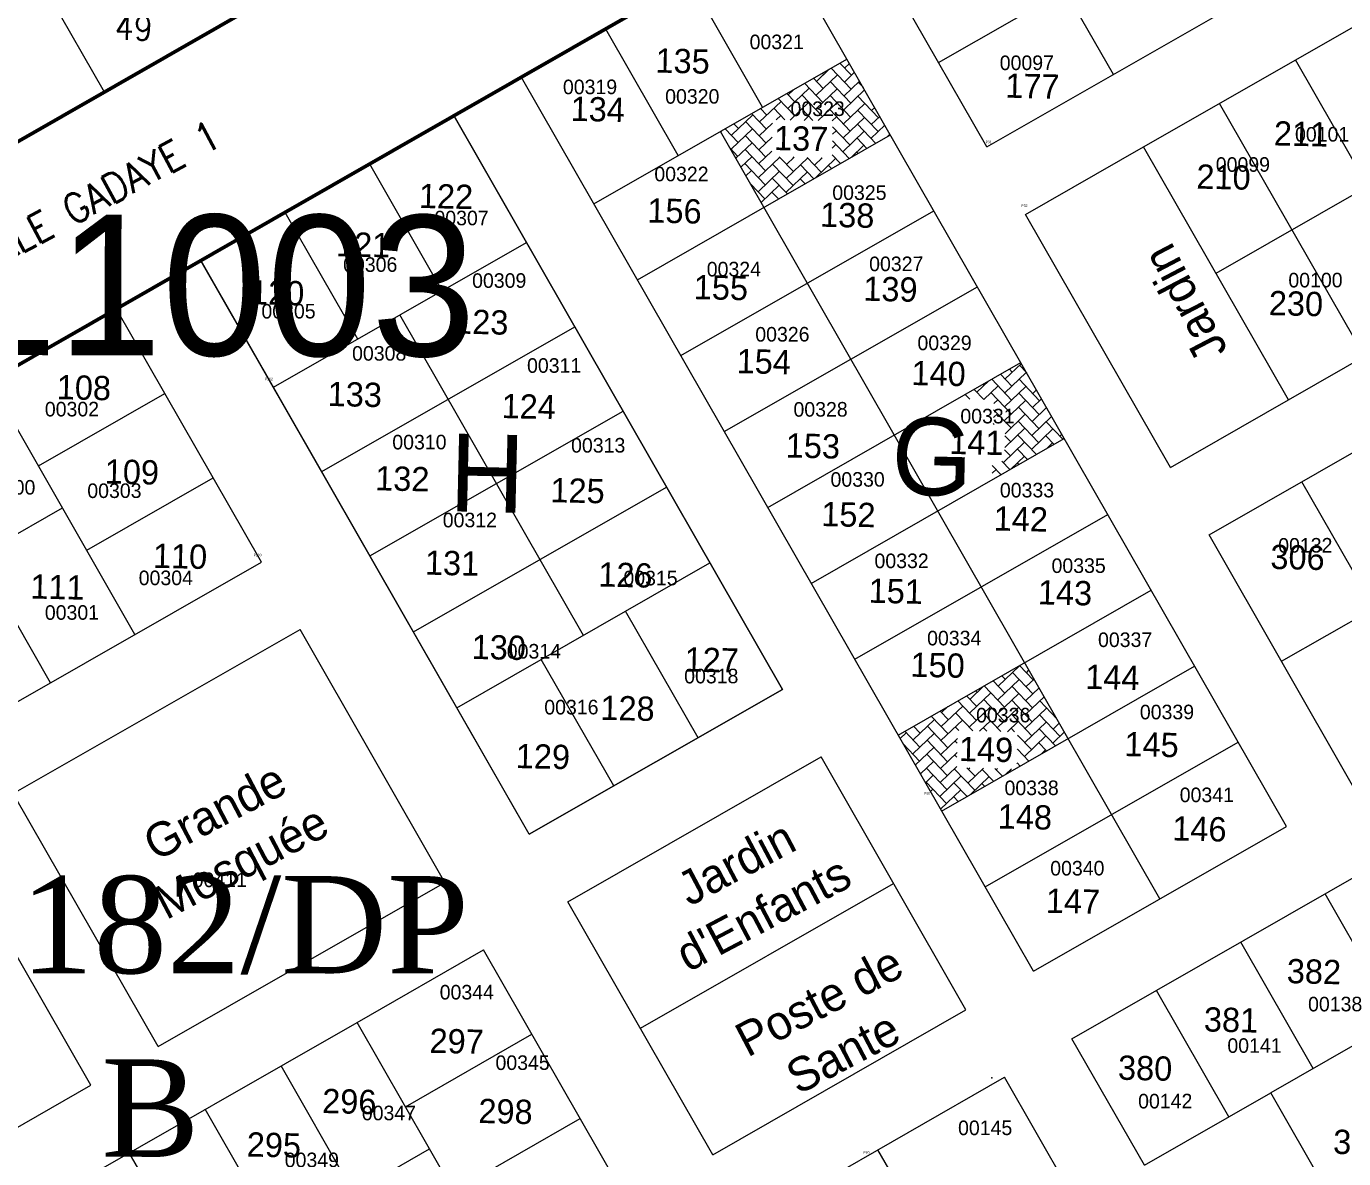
# Model space of a CAD drawing. Header units: metres. Extents: x 245225 to 248406, y 1633796 to 1637634.
# Drawn here: x 245796.7 to 245932.2, y 1636594.9 to 1636711.4 of the extents above; entities that cross this region are included whole.
import ezdxf
from ezdxf.enums import TextEntityAlignment as Align

# ---------------------------------------------------------------- set-up
doc = ezdxf.new("R2010")
doc.units = ezdxf.units.M
doc.header["$MEASUREMENT"] = 0
for name, color, linetype in [('A_revoir_niveau_0', 7, 'Continuous'), ('historique_numero_parcelle', 7, 'Continuous'), ('limites_sections', 7, 'Continuous')]:
    doc.layers.add(name, color=color, linetype=linetype)
for name, color, linetype, lineweight in [('LIMITES TITRES FONCIERS', 7, 'Continuous', 0), ('SUP COLLEC1', 90, 'Continuous', 0), ('Toponymie', 7, 'Continuous', 30)]:
    doc.layers.add(name, color=color, linetype=linetype, lineweight=lineweight)
doc.layers.add('LIMITES_PARCELLES', color=7, linetype='Continuous', lineweight=0, true_color=0xffffff)
doc.styles.add('Style-Arial', font='arial.ttf')
doc.styles.add('Style-Bookman Old Style', font='BOOKOS.TTF')
doc.styles.add('Style-FANCY', font='FANCY.shx')
doc.styles.add('Style-STANDARD', font='STANDARD.shx')
doc.styles.add('Style-Times New Roman', font='times.ttf')
doc.styles.add('Style-WORKING', font='WORKING.shx')

# ---------------------------------------------------------------- blocks, each defined once
blk = doc.blocks.new('$U777_3_1')
at = {"color": 0, "linetype": 'Continuous', "lineweight": 0, "style": 'Style-WORKING'}
blk.add_text('387', height=0.2499, dxfattribs=at).set_placement((6363.8745, 5761.0214))
blk = doc.blocks.new('$U782_3_1')
at = {"color": 0, "linetype": 'Continuous', "lineweight": 0, "style": 'Style-WORKING'}
blk.add_text('382', height=0.2499, dxfattribs=at).set_placement((6363.3576, 5762.7668))
blk = doc.blocks.new('$U783_3_1')
at = {"color": 0, "linetype": 'Continuous', "lineweight": 0, "style": 'Style-WORKING'}
blk.add_text('381', height=0.2499, dxfattribs=at).set_placement((6362.5163, 5762.2503))
blk = doc.blocks.new('$U784_3_1')
at = {"color": 0, "linetype": 'Continuous', "lineweight": 0, "style": 'Style-WORKING'}
blk.add_text('380', height=0.2499, dxfattribs=at).set_placement((6361.644, 5761.7337))
blk = doc.blocks.new('$U902_3_1')
at = {"color": 0, "linetype": 'Continuous', "lineweight": 0, "style": 'Style-WORKING'}
blk.add_text('306', height=0.2499, dxfattribs=at).set_placement((6363.0913, 5767.0248))
blk = doc.blocks.new('$U904_3_1')
at = {"color": 0, "linetype": 'Continuous', "lineweight": 0, "style": 'Style-WORKING'}
blk.add_text('298', height=0.2499, dxfattribs=at).set_placement((6355.0753, 5761.1376))
blk = doc.blocks.new('$U905_3_1')
at = {"color": 0, "linetype": 'Continuous', "lineweight": 0, "style": 'Style-WORKING'}
blk.add_text('297', height=0.2499, dxfattribs=at).set_placement((6354.5563, 5761.8479))
blk = doc.blocks.new('$U924_3_1')
at = {"color": 0, "linetype": 'Continuous', "lineweight": 0, "style": 'Style-WORKING'}
blk.add_text('296', height=0.2499, dxfattribs=at).set_placement((6353.4661, 5761.2029))
blk = doc.blocks.new('$U926_3_1')
at = {"color": 0, "linetype": 'Continuous', "lineweight": 0, "style": 'Style-WORKING'}
blk.add_text('295', height=0.2499, dxfattribs=at).set_placement((6352.7005, 5760.738))
blk = doc.blocks.new('$U998_3_1')
at = {"color": 0, "linetype": 'Continuous', "lineweight": 0, "style": 'Style-WORKING'}
blk.add_text('211', height=0.2499, dxfattribs=at).set_placement((6363.0269, 5771.3828))
blk = doc.blocks.new('$U999_3_1')
at = {"color": 0, "linetype": 'Continuous', "lineweight": 0, "style": 'Style-WORKING'}
blk.add_text('230', height=0.2499, dxfattribs=at).set_placement((6363.0151, 5769.6357))
blk = doc.blocks.new('$U1000_3_1')
at = {"color": 0, "linetype": 'Continuous', "lineweight": 0, "style": 'Style-WORKING'}
blk.add_text('210', height=0.2499, dxfattribs=at).set_placement((6362.2403, 5770.9201))
blk = doc.blocks.new('$U1023_3_1')
at = {"color": 0, "linetype": 'Continuous', "lineweight": 0, "style": 'Style-WORKING'}
blk.add_text('177', height=0.2499, dxfattribs=at).set_placement((6360.2525, 5771.811))
blk = doc.blocks.new('$U1026_3_1')
at = {"color": 0, "linetype": 'Continuous', "lineweight": 0, "style": 'Style-WORKING'}
blk.add_text('Jardin ', height=0.3499, rotation=119, dxfattribs=at).set_placement((6362.6097, 5769.2643))
blk = doc.blocks.new('$U1030_2_1')
at = {"color": 0, "linetype": 'Continuous', "lineweight": 0, "style": 'Style-WORKING'}
for s, p in [('Grande ', (6351.6944, 5763.7481)), ('Mosquée', (6351.8184, 5763.149))]:
    blk.add_text(s, height=0.3499, rotation=29, dxfattribs=at).set_placement(p)
blk = doc.blocks.new('$U1031_2_1')
at = {"color": 0, "linetype": 'Continuous', "lineweight": 0, "style": 'Style-WORKING'}
for s, p in [('Poste de ', (6357.8301, 5761.8716)), ('Sante', (6358.36, 5761.4984))]:
    blk.add_text(s, height=0.3499, rotation=29, dxfattribs=at).set_placement(p)
blk = doc.blocks.new('$U1032_3_1')
at = {"color": 0, "linetype": 'Continuous', "lineweight": 0, "style": 'Style-WORKING'}
blk.add_text('145', height=0.2499, dxfattribs=at).set_placement((6361.6343, 5765.0645))
blk = doc.blocks.new('$U1033_3_1')
at = {"color": 0, "linetype": 'Continuous', "lineweight": 0, "style": 'Style-WORKING'}
blk.add_text('148', height=0.2499, dxfattribs=at).set_placement((6360.3484, 5764.2897))
blk = doc.blocks.new('$U1034_3_1')
at = {"color": 0, "linetype": 'Continuous', "lineweight": 0, "style": 'Style-WORKING'}
blk.add_text('147', height=0.2499, dxfattribs=at).set_placement((6360.8626, 5763.4338))
blk = doc.blocks.new('$U1035_3_1')
at = {"color": 0, "linetype": 'Continuous', "lineweight": 0, "style": 'Style-WORKING'}
blk.add_text('146', height=0.2499, dxfattribs=at).set_placement((6362.1459, 5764.2082))
blk = doc.blocks.new('$U1036_3_1')
at = {"color": 0, "linetype": 'Continuous', "lineweight": 0, "style": 'Style-WORKING'}
blk.add_text('149', height=0.2499, dxfattribs=at).set_placement((6359.9325, 5764.975))
blk = doc.blocks.new('$U1037_3_1')
at = {"color": 0, "linetype": 'Continuous', "lineweight": 0, "style": 'Style-WORKING'}
blk.add_text('144', height=0.2499, dxfattribs=at).set_placement((6361.2153, 5765.7473))
blk = doc.blocks.new('$U1038_1_1')
at = {"color": 0, "linetype": 'Continuous', "lineweight": 0, "style": 'Style-WORKING'}
blk.add_text('150', height=0.2499, dxfattribs=at).set_placement((6359.4146, 5765.8309))
blk = doc.blocks.new('$U1039_3_1')
at = {"color": 0, "linetype": 'Continuous', "lineweight": 0, "style": 'Style-WORKING'}
blk.add_text('143', height=0.2499, dxfattribs=at).set_placement((6360.7077, 5766.6058))
blk = doc.blocks.new('$U1040_1_1')
at = {"color": 0, "linetype": 'Continuous', "lineweight": 0, "style": 'Style-WORKING'}
blk.add_text('151', height=0.2499, dxfattribs=at).set_placement((6358.9666, 5766.5822))
blk = doc.blocks.new('$U1041_3_1')
at = {"color": 0, "linetype": 'Continuous', "lineweight": 0, "style": 'Style-WORKING'}
blk.add_text('142', height=0.2499, dxfattribs=at).set_placement((6360.2361, 5767.3548))
blk = doc.blocks.new('$U1042_3_1')
at = {"color": 0, "linetype": 'Continuous', "lineweight": 0, "style": 'Style-WORKING'}
blk.add_text('141', height=0.2499, dxfattribs=at).set_placement((6359.7607, 5768.1323))
blk = doc.blocks.new('$U1043_1_1')
at = {"color": 0, "linetype": 'Continuous', "lineweight": 0, "style": 'Style-WORKING'}
blk.add_text('152', height=0.2499, dxfattribs=at).set_placement((6358.4614, 5767.3597))
blk = doc.blocks.new('$U1044_3_1')
at = {"color": 0, "linetype": 'Continuous', "lineweight": 0, "style": 'Style-WORKING'}
blk.add_text('153', height=0.2499, dxfattribs=at).set_placement((6358.0803, 5768.0572))
blk = doc.blocks.new('$U1045_3_1')
at = {"color": 0, "linetype": 'Continuous', "lineweight": 0, "style": 'Style-WORKING'}
blk.add_text('140', height=0.2499, dxfattribs=at).set_placement((6359.3559, 5768.832))
blk = doc.blocks.new('$U1046_2_1')
at = {"color": 0, "linetype": 'Continuous', "lineweight": 0, "style": 'Style-WORKING'}
blk.add_text('154', height=0.2499, dxfattribs=at).set_placement((6357.5548, 5768.9134))
blk = doc.blocks.new('$U1047_3_1')
at = {"color": 0, "linetype": 'Continuous', "lineweight": 0, "style": 'Style-WORKING'}
blk.add_text('139', height=0.2499, dxfattribs=at).set_placement((6358.8407, 5769.6886))
blk = doc.blocks.new('$U1048_1_1')
at = {"color": 0, "linetype": 'Continuous', "lineweight": 0, "style": 'Style-WORKING'}
blk.add_text('155', height=0.2499, dxfattribs=at).set_placement((6357.0966, 5769.6647))
blk = doc.blocks.new('$U1049_1_1')
at = {"color": 0, "linetype": 'Continuous', "lineweight": 0, "style": 'Style-WORKING'}
blk.add_text('138', height=0.2499, dxfattribs=at).set_placement((6358.3794, 5770.4395))
blk = doc.blocks.new('$U1050_2_1')
at = {"color": 0, "linetype": 'Continuous', "lineweight": 0, "style": 'Style-WORKING'}
blk.add_text('156', height=0.2499, dxfattribs=at).set_placement((6356.6013, 5770.4422))
blk = doc.blocks.new('$U1051_3_1')
at = {"color": 0, "linetype": 'Continuous', "lineweight": 0, "style": 'Style-WORKING'}
blk.add_text('137', height=0.2499, dxfattribs=at).set_placement((6357.8867, 5771.2174))
blk = doc.blocks.new('$U1053_2_1')
at = {"color": 0, "linetype": 'Continuous', "lineweight": 0, "style": 'Style-WORKING'}
blk.add_text('134', height=0.2499, dxfattribs=at).set_placement((6355.7875, 5771.4701))
blk = doc.blocks.new('$U1055_2_1')
at = {"color": 0, "linetype": 'Continuous', "lineweight": 0, "style": 'Style-WORKING'}
blk.add_text('129', height=0.2499, dxfattribs=at).set_placement((6355.3763, 5764.7981))
blk = doc.blocks.new('$U1056_2_1')
at = {"color": 0, "linetype": 'Continuous', "lineweight": 0, "style": 'Style-WORKING'}
blk.add_text('128', height=0.2499, dxfattribs=at).set_placement((6356.2353, 5765.3143))
blk = doc.blocks.new('$U1057_2_1')
at = {"color": 0, "linetype": 'Continuous', "lineweight": 0, "style": 'Style-WORKING'}
blk.add_text('127', height=0.2499, dxfattribs=at).set_placement((6357.0891, 5765.8312))
blk = doc.blocks.new('$U1058_2_1')
at = {"color": 0, "linetype": 'Continuous', "lineweight": 0, "style": 'Style-WORKING'}
blk.add_text('130', height=0.2499, dxfattribs=at).set_placement((6354.8966, 5765.9105))
blk = doc.blocks.new('$U1059_2_1')
at = {"color": 0, "linetype": 'Continuous', "lineweight": 0, "style": 'Style-WORKING'}
blk.add_text('126', height=0.2499, dxfattribs=at).set_placement((6356.1816, 5766.6854))
blk = doc.blocks.new('$U1060_2_1')
at = {"color": 0, "linetype": 'Continuous', "lineweight": 0, "style": 'Style-WORKING'}
blk.add_text('131', height=0.2499, dxfattribs=at).set_placement((6354.396, 5766.7668))
blk = doc.blocks.new('$U1061_2_1')
at = {"color": 0, "linetype": 'Continuous', "lineweight": 0, "style": 'Style-WORKING'}
blk.add_text('125', height=0.2499, dxfattribs=at).set_placement((6355.6701, 5767.5416))
blk = doc.blocks.new('$U1062_2_1')
at = {"color": 0, "linetype": 'Continuous', "lineweight": 0, "style": 'Style-WORKING'}
blk.add_text('132', height=0.2499, dxfattribs=at).set_placement((6353.8646, 5767.623))
blk = doc.blocks.new('$U1063_2_1')
at = {"color": 0, "linetype": 'Continuous', "lineweight": 0, "style": 'Style-WORKING'}
blk.add_text('124', height=0.2499, dxfattribs=at).set_placement((6355.1477, 5768.3957))
blk = doc.blocks.new('$U1064_2_1')
at = {"color": 0, "linetype": 'Continuous', "lineweight": 0, "style": 'Style-WORKING'}
blk.add_text('133', height=0.2499, dxfattribs=at).set_placement((6353.3557, 5768.4793))
blk = doc.blocks.new('$U1065_2_1')
at = {"color": 0, "linetype": 'Continuous', "lineweight": 0, "style": 'Style-WORKING'}
blk.add_text('123', height=0.2499, dxfattribs=at).set_placement((6354.6401, 5769.2541))
blk = doc.blocks.new('$U1066_2_1')
at = {"color": 0, "linetype": 'Continuous', "lineweight": 0, "style": 'Style-WORKING'}
blk.add_text('122', height=0.2499, dxfattribs=at).set_placement((6354.2475, 5770.5381))
blk = doc.blocks.new('$U1067_2_1')
at = {"color": 0, "linetype": 'Continuous', "lineweight": 0, "style": 'Style-WORKING'}
blk.add_text('121', height=0.2499, dxfattribs=at).set_placement((6353.4061, 5770.0215))
blk = doc.blocks.new('$U1068_2_1')
at = {"color": 0, "linetype": 'Continuous', "lineweight": 0, "style": 'Style-WORKING'}
blk.add_text('120', height=0.2499, dxfattribs=at).set_placement((6352.5339, 5769.5072))
blk = doc.blocks.new('$U1086_2_1')
at = {"color": 0, "linetype": 'Continuous', "lineweight": 0, "style": 'Style-WORKING'}
blk.add_text('111', height=0.2499, dxfattribs=at).set_placement((6350.3431, 5766.4278))
blk = doc.blocks.new('$U1087_2_1')
at = {"color": 0, "linetype": 'Continuous', "lineweight": 0, "style": 'Style-WORKING'}
blk.add_text('110', height=0.2499, dxfattribs=at).set_placement((6351.5967, 5766.7727))
blk = doc.blocks.new('$U1088_2_1')
at = {"color": 0, "linetype": 'Continuous', "lineweight": 0, "style": 'Style-WORKING'}
blk.add_text('109', height=0.2499, dxfattribs=at).set_placement((6351.0815, 5767.6293))
blk = doc.blocks.new('$U1089_2_1')
at = {"color": 0, "linetype": 'Continuous', "lineweight": 0, "style": 'Style-WORKING'}
blk.add_text('108', height=0.2499, dxfattribs=at).set_placement((6350.5676, 5768.4852))
blk = doc.blocks.new('$U1189_4_1')
at = {"color": 0, "linetype": 'Continuous', "lineweight": 0, "style": 'Style-WORKING'}
blk.add_text('G', height=0.8, dxfattribs=at).set_placement((6359.172, 5767.7013))
blk = doc.blocks.new('$U1190_4_1')
at = {"color": 0, "linetype": 'Continuous', "lineweight": 0, "style": 'Style-WORKING'}
blk.add_text('H', height=0.8, dxfattribs=at).set_placement((6354.6288, 5767.4246))
blk = doc.blocks.new('$U1195_2_1')
at = {"color": 0, "linetype": 'Continuous', "lineweight": 0, "style": 'Style-WORKING'}
for s, p in [('Jardin ', (6357.1965, 5763.4111)), ("d'Enfants", (6357.1978, 5762.7337))]:
    blk.add_text(s, height=0.3499, rotation=29.15856, dxfattribs=at).set_placement(p)
blk = doc.blocks.new('$U1054_2_1')
at = {"color": 0, "linetype": 'Continuous', "lineweight": 0, "style": 'Style-WORKING'}
blk.add_text('135', height=0.2499, dxfattribs=at).set_placement((6356.6495, 5771.9866))
blk = doc.blocks.new('*U572')
at = {"layer": 'LIMITES TITRES FONCIERS', "color": 5, "lineweight": 53, "flags": 128}
blk.add_lwpolyline([(181.78, 163.185), (220.59, 93.355), (121.56, -75.825), (91.56, -112.825), (61.56, -136.825), (-108.04, -218.565), (-190.96, -61.675), (181.78, 163.185)], close=True, dxfattribs=at)
at = {"layer": 'LIMITES TITRES FONCIERS', "color": 5, "lineweight": 53}
blk.add_3dface([(150.99, 218.565), (172.07, 180.645), (-200.3, -43.995), (-220.59, -5.595)], dxfattribs=at)

msp = doc.modelspace()

# ---------------------------------------------------------------- linework, layer by layer
at = {"layer": 'A_revoir_niveau_0', "color": 7, "linetype": 'Continuous', "lineweight": 0}
for p, q in [((245804.691179, 1636704.625514), (245789.787621, 1636730.659894)), ((245804.691179, 1636704.625514), (245835.064622, 1636722.012998)), ((245814.626884, 1636687.269261), (245840.661263, 1636702.172819)), ((245874.442661, 1636643.161558), (245840.661263, 1636702.172819))]:
    msp.add_line(p, q, dxfattribs=at)
msp.add_3dface([(245814.627659, 1636687.267907), (245840.662503, 1636702.171513), (245874.442661, 1636643.161558), (245848.407817, 1636628.257952)], dxfattribs=at)
msp.add_3dface([(245814.627659, 1636687.267907), (245840.662503, 1636702.171513), (245874.442661, 1636643.161558), (245848.407817, 1636628.257952)], dxfattribs=at)
at = {"layer": 'LIMITES TITRES FONCIERS', "color": 5, "linetype": 'Continuous', "lineweight": 53}
msp.add_3dface([(245570.711604, 1636620.550182), (245947.259177, 1636836.275747), (245967.483836, 1636797.856792), (245590.07586, 1636581.7879)], dxfattribs=at)
at = {"layer": 'limites_parcelles', "color": 7, "linetype": 'Continuous', "lineweight": 13}
msp.add_line((245599.016398, 1636563.902091), (245976.808776, 1636780.165926), dxfattribs=at)
at = {"layer": 'limites_parcelles', "color": 7, "linetype": 'Continuous', "lineweight": 0}
for p, q in [((245895.486299, 1636698.994229), (245977.932921, 1636746.191266)), ((245911.61082, 1636699.006919), (245981.907945, 1636739.248401)), ((245908.504389, 1636706.44602), (245893.599808, 1636732.482222)), ((245919.06261, 1636685.98883), (245989.359736, 1636726.230312)), ((245895.486299, 1636698.994229), (245880.582718, 1636725.030409)), ((245847.603674, 1636706.151803), (245873.638854, 1636721.055407)), ((245926.300668, 1636629.062117), (245873.638854, 1636721.055407)), ((245872.412592, 1636703.069775), (245864.960801, 1636716.087865)), ((245890.51878, 1636707.673282), (245903.53587, 1636715.125095)), ((245926.5154, 1636672.970717), (245996.811526, 1636713.212222)), ((245863.734517, 1636698.101233), (245856.281726, 1636711.119346)), ((245855.055465, 1636693.133714), (245881.091644, 1636708.037295)), ((245877.945196, 1636705.739758), (245879.243951, 1636706.980337)), ((245881.519809, 1636704.939675), (245879.454759, 1636707.10054)), ((245881.552699, 1636706.375299), (245880.362915, 1636707.620876)), ((245880.851355, 1636707.110555), (245881.349381, 1636707.586273)), ((245942.136317, 1636681.913284), (245927.232736, 1636707.949463)), ((245900.265489, 1636614.158513), (245847.603674, 1636706.151803)), ((245878.646563, 1636705.005501), (245877.63847, 1636706.060867)), ((245877.912283, 1636704.303135), (245880.116076, 1636706.408212)), ((245878.679453, 1636706.441124), (245878.546626, 1636706.581203)), ((245881.486896, 1636703.503052), (245879.381819, 1636705.706845)), ((245880.785529, 1636704.237309), (245882.390054, 1636705.769961)), ((245880.818442, 1636705.673932), (245881.869718, 1636706.678117)), ((245882.775695, 1636705.094952), (245882.255065, 1636705.641019)), ((245875.741404, 1636703.634681), (245874.913026, 1636704.500881)), ((245875.006124, 1636702.932337), (245877.21094, 1636705.038391)), ((245875.039037, 1636704.36896), (245875.572856, 1636704.878868)), ((245878.580737, 1636702.132255), (245876.47566, 1636704.336047)), ((245878.61365, 1636703.568878), (245876.730337, 1636705.541531)), ((245877.87937, 1636702.866512), (245880.083186, 1636704.972588)), ((245881.453983, 1636702.066429), (245879.348906, 1636704.270222)), ((245880.752617, 1636702.800686), (245882.90939, 1636704.861828)), ((245884.327229, 1636702.000604), (245882.222152, 1636704.204396)), ((245872.100965, 1636701.561517), (245874.304781, 1636703.667594)), ((245872.835245, 1636702.263883), (245872.188581, 1636702.940872)), ((245874.709489, 1636701.772827), (245873.569501, 1636702.96525)), ((245875.708491, 1636702.198058), (245874.004893, 1636703.981545)), ((245875.250347, 1636701.760436), (245877.178027, 1636703.601768)), ((245877.582735, 1636701.707002), (245876.442747, 1636702.899424)), ((245878.122594, 1636701.694633), (245880.050273, 1636703.535965)), ((245880.719704, 1636701.364063), (245882.923519, 1636703.47014)), ((245883.624863, 1636702.734883), (245883.95004, 1636703.044517)), ((245934.325859, 1636677.442001), (245919.421278, 1636703.478203)), ((245814.62463, 1636687.273198), (245840.66081, 1636702.176779)), ((245874.443019, 1636643.162555), (245840.66081, 1636702.176779)), ((245869.194829, 1636700.191719), (245871.398622, 1636702.296796)), ((245872.769419, 1636699.390637), (245870.664342, 1636701.59443)), ((245872.802332, 1636700.82726), (245871.279448, 1636702.421558)), ((245873.813724, 1636701.793349), (245874.271868, 1636702.230971)), ((245876.68697, 1636701.727523), (245877.145114, 1636702.165145)), ((245881.42107, 1636700.629806), (245879.315994, 1636702.833599)), ((245879.559217, 1636701.661721), (245880.01736, 1636702.099342)), ((245880.686814, 1636699.92844), (245882.890606, 1636702.033517)), ((245884.294317, 1636700.563981), (245882.18924, 1636702.767773)), ((245883.59195, 1636701.29826), (245884.469376, 1636702.136384)), ((245859.526748, 1636685.323255), (245885.562927, 1636700.226836)), ((245913.282579, 1636621.610326), (245868.073554, 1636700.585504)), ((245868.095678, 1636700.546987), (245868.231666, 1636700.675906)), ((245869.896173, 1636699.456463), (245868.555003, 1636700.86155)), ((245869.161916, 1636698.755096), (245871.365709, 1636700.860173)), ((245869.929086, 1636700.893086), (245869.463136, 1636701.380886)), ((245872.736506, 1636697.954014), (245870.631452, 1636700.158806)), ((245872.068075, 1636700.125894), (245873.433302, 1636701.429967)), ((245879.599911, 1636700.29443), (245879.984447, 1636700.662719)), ((245881.388158, 1636699.193183), (245879.617181, 1636701.048232)), ((245880.653901, 1636698.491817), (245882.857693, 1636700.596894)), ((245884.042593, 1636699.356429), (245882.156327, 1636701.33115)), ((245883.55906, 1636699.862637), (245884.989713, 1636701.228228)), ((245885.186917, 1636700.012392), (245885.509049, 1636700.320095)), ((245869.86326, 1636698.01984), (245869.061303, 1636698.860428)), ((245869.655664, 1636697.821543), (245871.332796, 1636699.42355)), ((245872.035163, 1636698.689271), (245873.400389, 1636699.993344)), ((245879.567021, 1636698.858807), (245879.951535, 1636699.226096)), ((245881.317148, 1636697.796443), (245879.584268, 1636699.611609)), ((245881.516822, 1636697.9109), (245882.824781, 1636699.16027)), ((245883.13446, 1636698.837093), (245882.123437, 1636699.895527)), ((245899.461324, 1636692.051365), (245911.61082, 1636699.006919)), ((245926.5154, 1636672.970717), (245911.61082, 1636699.006919)), ((245870.176, 1636696.913387), (245871.299883, 1636697.986927)), ((245872.703616, 1636696.518391), (245870.598539, 1636698.722183)), ((245871.969337, 1636695.816025), (245874.173129, 1636697.921101)), ((245872.00225, 1636697.252648), (245873.367476, 1636698.556721)), ((245875.576862, 1636696.452565), (245874.112566, 1636697.984505)), ((245874.841583, 1636695.750222), (245877.046375, 1636697.855276)), ((245874.874496, 1636697.186845), (245875.673156, 1636697.948752)), ((245875.609752, 1636697.888189), (245875.549189, 1636697.951592)), ((245878.449109, 1636696.386763), (245876.985812, 1636697.91868)), ((245877.747742, 1636697.121019), (245878.545402, 1636697.88295)), ((245877.845727, 1636695.809431), (245879.918622, 1636697.789473)), ((245878.481999, 1636697.822386), (245878.421435, 1636697.88579)), ((245880.409015, 1636697.277107), (245879.551355, 1636698.174986)), ((245882.225304, 1636698.31678), (245882.090524, 1636698.458904)), ((245839.434548, 1636684.191147), (245831.981757, 1636697.209259)), ((245872.670704, 1636695.081768), (245870.565627, 1636697.28556)), ((245870.695337, 1636696.005254), (245871.266993, 1636696.551304)), ((245871.936424, 1636694.379402), (245874.140239, 1636696.485478)), ((245875.54395, 1636695.015942), (245873.437873, 1636697.219758)), ((245874.80867, 1636694.313599), (245877.013486, 1636696.419653)), ((245877.683571, 1636695.717121), (245876.311119, 1636697.153932)), ((245879.500859, 1636696.756771), (245879.184365, 1636697.088106)), ((245872.637791, 1636693.645145), (245871.162772, 1636695.189334)), ((245871.215673, 1636695.097098), (245871.234081, 1636695.114681)), ((245872.255323, 1636693.279809), (245874.107327, 1636695.048855)), ((245874.959126, 1636694.157112), (245873.40496, 1636695.783135)), ((245876.775415, 1636695.196784), (245876.278206, 1636695.717309)), ((245874.05097, 1636693.636775), (245873.372047, 1636694.346512)), ((245830.755473, 1636679.222628), (245823.303682, 1636692.240717)), ((245863.998009, 1636677.511797), (245890.034211, 1636692.416378)), ((245914.364905, 1636666.015186), (245899.461324, 1636692.051365)), ((245822.076421, 1636674.255108), (245848.1126, 1636689.158689)), ((245848.407817, 1636628.257952), (245814.62463, 1636687.273198)), ((245868.469292, 1636669.701338), (245894.505494, 1636684.605919)), ((245714.820881, 1636630.140099), (245805.946555, 1636682.304656)), ((245820.850136, 1636656.268476), (245805.946555, 1636682.304656)), ((245853.973116, 1636648.727855), (245835.09451, 1636681.706899)), ((245827.04494, 1636665.576033), (245853.081142, 1636680.480614)), ((245872.940575, 1636661.89088), (245898.976755, 1636676.794461)), ((245897.331906, 1636673.676316), (245899.535721, 1636675.782393)), ((245897.364819, 1636675.112939), (245899.028679, 1636676.703248)), ((245898.099098, 1636675.815306), (245897.804094, 1636676.124144)), ((245899.586517, 1636675.729216), (245898.834354, 1636676.51665)), ((245807.832046, 1636648.816686), (245792.928465, 1636674.852865)), ((245894.45866, 1636673.742142), (245895.676626, 1636674.905551)), ((245895.193939, 1636674.444486), (245895.079649, 1636674.564135)), ((245895.163094, 1636673.010816), (245896.629562, 1636674.411596)), ((245898.033272, 1636672.94206), (245895.987782, 1636675.083471)), ((245898.066185, 1636674.378683), (245896.895938, 1636675.603807)), ((245900.906519, 1636672.876234), (245898.801442, 1636675.080027)), ((245797.895985, 1636666.173813), (245810.914097, 1636673.626603)), ((245893.721473, 1636673.043843), (245893.262338, 1636673.523485)), ((245895.158096, 1636673.01093), (245894.171493, 1636674.043798)), ((245898.00036, 1636671.505437), (245895.895283, 1636673.709229)), ((245897.299016, 1636672.240693), (245899.502808, 1636674.34577)), ((245900.873606, 1636671.439611), (245898.768529, 1636673.643404)), ((245900.171262, 1636672.17489), (245901.109002, 1636673.069647)), ((245900.204152, 1636673.610514), (245900.588665, 1636673.977803)), ((245832.013482, 1636656.897958), (245858.048662, 1636671.801562)), ((245897.967447, 1636670.068814), (245896.172049, 1636671.949429)), ((245896.18657, 1636672.583262), (245896.596649, 1636672.974973)), ((245897.266103, 1636670.80407), (245899.469896, 1636672.909147)), ((245900.840693, 1636670.002988), (245898.735639, 1636672.20778)), ((245900.138349, 1636670.738267), (245901.629338, 1636672.161491)), ((245901.687986, 1636672.058121), (245901.607885, 1636672.141978)), ((245914.364905, 1636666.015186), (245926.5154, 1636672.970717)), ((245896.226052, 1636670.420791), (245896.139136, 1636670.512806)), ((245896.153657, 1636671.146639), (245896.563737, 1636671.53835)), ((245897.350794, 1636669.479783), (245899.436983, 1636671.472524)), ((245900.807803, 1636668.567365), (245898.702726, 1636670.771157)), ((245900.105437, 1636669.301644), (245902.148674, 1636671.253358)), ((245903.300061, 1636668.89937), (245901.574972, 1636670.705355)), ((245799.153994, 1636643.849143), (245784.24939, 1636669.884346)), ((245877.411836, 1636654.079422), (245903.448038, 1636668.984003)), ((245897.317904, 1636668.04416), (245899.40407, 1636670.035901)), ((245897.934557, 1636668.63319), (245897.345526, 1636669.249843)), ((245900.574616, 1636667.339384), (245898.669813, 1636669.334534)), ((245900.072524, 1636667.865021), (245902.277316, 1636669.970075)), ((245902.391905, 1636668.379033), (245901.54206, 1636669.268731)), ((245902.978683, 1636669.235819), (245903.188324, 1636669.43607)), ((245918.339929, 1636659.072321), (245937.43229, 1636670.0029)), ((245897.167365, 1636666.494201), (245899.37118, 1636668.600278)), ((245897.901644, 1636667.196567), (245897.312613, 1636667.81322)), ((245899.666483, 1636666.820047), (245898.6369, 1636667.897911)), ((245901.619592, 1636667.937607), (245902.244426, 1636668.534452)), ((245897.850171, 1636665.779375), (245897.016932, 1636666.651688)), ((245897.948497, 1636665.836137), (245899.338267, 1636667.163655)), ((245898.758327, 1636666.299711), (245898.603988, 1636666.461288)), ((245802.864527, 1636657.495738), (245815.882617, 1636664.947528)), ((245896.022006, 1636665.400147), (245896.432108, 1636665.792857)), ((245896.942038, 1636665.260038), (245896.040398, 1636666.202936)), ((245836.484743, 1636649.0865), (245862.519945, 1636663.991103)), ((245896.032883, 1636664.739725), (245896.007485, 1636664.766313)), ((245942.790202, 1636638.50192), (245927.885598, 1636664.537122)), ((245722.272672, 1636617.12201), (245800.380256, 1636661.834775)), ((245881.883119, 1636646.268963), (245907.919322, 1636661.173544)), ((245933.243533, 1636633.037141), (245918.339929, 1636659.072321)), ((245925.791743, 1636646.055231), (245944.88508, 1636656.984787)), ((245729.724463, 1636604.10392), (245820.850136, 1636656.268476)), ((245840.956026, 1636641.276041), (245866.991228, 1636656.180645)), ((245886.354403, 1636638.458505), (245912.390582, 1636653.362086)), ((245865.764944, 1636638.194013), (245858.313153, 1636651.212103)), ((245795.31756, 1636632.435018), (245824.825161, 1636649.325612)), ((245839.728765, 1636623.290432), (245824.825161, 1636649.325612)), ((245857.085892, 1636633.226494), (245849.634101, 1636646.244583)), ((245890.825686, 1636630.648046), (245916.861866, 1636645.551627)), ((245896.640828, 1636643.511232), (245898.824168, 1636645.596772)), ((245897.375085, 1636644.212598), (245897.033216, 1636644.571523)), ((245900.215418, 1636642.71015), (245898.110364, 1636644.914942)), ((245900.248331, 1636644.146773), (245898.849505, 1636645.611195)), ((245899.545987, 1636644.882052), (245899.814919, 1636645.137959)), ((245893.734669, 1636642.140434), (245895.153073, 1636643.495303)), ((245897.309282, 1636641.340352), (245895.215904, 1636643.530873)), ((245897.342172, 1636642.775975), (245896.12506, 1636644.051186)), ((245896.607915, 1636642.074609), (245898.811708, 1636644.179686)), ((245900.182528, 1636641.274526), (245898.077451, 1636643.478319)), ((245899.480162, 1636642.008806), (245900.854569, 1636643.320671)), ((245899.513074, 1636643.445429), (245900.334256, 1636644.229826)), ((245848.407817, 1636628.257952), (245874.443019, 1636643.162555)), ((245894.404123, 1636639.969532), (245892.491459, 1636641.970864)), ((245894.437036, 1636641.406155), (245893.399615, 1636642.4912)), ((245893.701756, 1636640.703811), (245895.905549, 1636642.808888)), ((245894.469926, 1636642.841778), (245894.307771, 1636643.011537)), ((245897.276369, 1636639.903729), (245895.171292, 1636642.107521)), ((245896.575003, 1636640.637986), (245898.778795, 1636642.743062)), ((245900.149615, 1636639.837903), (245898.044538, 1636642.041696)), ((245899.447249, 1636640.572183), (245901.374905, 1636642.412515)), ((245902.6829, 1636640.126957), (245900.916785, 1636641.975893)), ((245891.530877, 1636640.035357), (245890.674171, 1636640.931214)), ((245890.795598, 1636639.333014), (245893.000413, 1636641.439068)), ((245890.82851, 1636640.769637), (245891.481978, 1636641.393834)), ((245894.029295, 1636638.889833), (245892.265133, 1636640.736724)), ((245893.668844, 1636639.267188), (245895.872659, 1636641.373265)), ((245896.902541, 1636638.824008), (245895.138379, 1636640.670898)), ((245896.54209, 1636639.201363), (245898.745905, 1636641.307439)), ((245900.116702, 1636638.40128), (245898.011626, 1636640.605073)), ((245899.414336, 1636639.13556), (245901.619151, 1636641.241614)), ((245902.989949, 1636638.335455), (245900.883872, 1636640.53927)), ((245902.320495, 1636640.506357), (245902.414578, 1636640.596226)), ((245887.890438, 1636637.962194), (245890.094254, 1636640.06827)), ((245888.624718, 1636638.66456), (245887.949726, 1636639.371205)), ((245891.465051, 1636637.162111), (245889.359974, 1636639.365904)), ((245891.497964, 1636638.598734), (245889.766038, 1636640.411878)), ((245890.762685, 1636637.896391), (245892.9675, 1636640.002445)), ((245892.592672, 1636638.922746), (245892.232221, 1636639.300101)), ((245894.728112, 1636638.873824), (245895.839746, 1636639.936642)), ((245895.465918, 1636638.856921), (245895.105467, 1636639.234275)), ((245897.601358, 1636638.807998), (245898.712992, 1636639.870816)), ((245898.339164, 1636638.791095), (245897.978713, 1636639.16845)), ((245899.381423, 1636637.698937), (245901.586238, 1636639.80499)), ((245902.287582, 1636639.069734), (245902.934914, 1636639.68807)), ((245886.561193, 1636638.097674), (245887.188095, 1636638.697473)), ((245888.591805, 1636637.227937), (245887.041593, 1636638.851869)), ((245887.857548, 1636636.52657), (245890.061341, 1636638.631647)), ((245891.432138, 1636635.725488), (245889.327061, 1636637.929281)), ((245890.729795, 1636636.460767), (245892.444765, 1636638.098918)), ((245892.433748, 1636637.618044), (245892.199308, 1636637.863478)), ((245898.6494, 1636638.404888), (245898.680079, 1636638.434193)), ((245900.08379, 1636636.964657), (245898.650774, 1636638.464872)), ((245899.348533, 1636636.263313), (245901.553325, 1636638.368367)), ((245902.528183, 1636637.346771), (245900.850959, 1636639.102647)), ((245902.254669, 1636637.633111), (245903.454251, 1636638.779937)), ((245888.558892, 1636635.791314), (245886.867016, 1636637.562529)), ((245887.080529, 1636637.189541), (245887.155182, 1636637.26085)), ((245888.121202, 1636635.373229), (245890.028428, 1636637.195024)), ((245891.399226, 1636634.288865), (245889.294172, 1636636.493657)), ((245890.696882, 1636635.024144), (245892.411852, 1636636.662295)), ((245895.296947, 1636622.836588), (245921.333149, 1636637.741169)), ((245898.616487, 1636636.968265), (245898.647167, 1636636.99757)), ((245899.803738, 1636635.786763), (245898.617862, 1636637.028249)), ((245901.62005, 1636636.827435), (245900.818046, 1636637.666024)), ((245901.096039, 1636636.527358), (245901.520413, 1636636.931744)), ((245852.381841, 1636621.31511), (245878.418044, 1636636.219691)), ((245893.322624, 1636610.183488), (245878.418044, 1636636.219691)), ((245888.640515, 1636634.464096), (245889.995515, 1636635.758401)), ((245890.663969, 1636633.587521), (245892.378939, 1636635.225672)), ((245892.400835, 1636636.181421), (245892.166418, 1636636.427855)), ((245894.272472, 1636634.22304), (245893.432394, 1636635.102511)), ((245893.570128, 1636634.958319), (245893.714321, 1636635.096052)), ((245898.583597, 1636635.532642), (245898.614254, 1636635.560947)), ((245898.895605, 1636635.267426), (245898.584949, 1636635.591626)), ((245889.160852, 1636633.55594), (245889.962602, 1636634.321778)), ((245891.366336, 1636632.853242), (245889.261259, 1636635.057034)), ((245890.631056, 1636632.150898), (245892.835849, 1636634.255952)), ((245894.239582, 1636632.787416), (245892.133505, 1636634.991232)), ((245893.537215, 1636633.521696), (245895.150944, 1636635.06314)), ((245893.75485, 1636632.324397), (245895.708095, 1636634.19015)), ((245896.17016, 1636633.70744), (245895.006751, 1636634.925406)), ((245897.078293, 1636634.226776), (245896.305641, 1636635.036686)), ((245896.443374, 1636634.892493), (245896.587567, 1636635.030227)), ((245897.425944, 1636634.425866), (245898.02419, 1636634.997314)), ((245897.986449, 1636634.747113), (245897.879997, 1636634.85958)), ((245810.222141, 1636606.398816), (245795.31756, 1636632.435018)), ((245891.333423, 1636631.416619), (245889.228346, 1636633.620411)), ((245889.680188, 1636632.647807), (245889.929713, 1636632.886155)), ((245890.72086, 1636630.831495), (245892.802959, 1636632.820329)), ((245893.445715, 1636632.147431), (245892.100592, 1636633.554609)), ((245895.262004, 1636633.187104), (245894.973838, 1636633.488783)), ((245892.53656, 1636631.627118), (245892.067679, 1636632.117986)), ((245803.279299, 1636602.424791), (245788.374696, 1636628.459994)), ((245900.265489, 1636614.158513), (245926.300668, 1636629.062117)), ((245904.239514, 1636607.215671), (245938.953768, 1636627.087794)), ((245810.222141, 1636606.398816), (245839.728765, 1636623.290432)), ((245859.834632, 1636608.296997), (245885.869834, 1636623.201601)), ((245937.727483, 1636609.101163), (245930.275693, 1636622.119252)), ((245867.286445, 1636595.279907), (245852.381841, 1636621.31511)), ((245830.685676, 1636608.894777), (245843.703789, 1636616.347567)), ((245858.60737, 1636590.311388), (245843.703789, 1636616.347567)), ((245929.048431, 1636604.133643), (245921.596641, 1636617.151733)), ((245920.370356, 1636599.165101), (245912.918566, 1636612.183191)), ((245867.286445, 1636595.279907), (245893.322624, 1636610.183488)), ((245783.820949, 1636582.068122), (245830.685676, 1636608.894777)), ((245845.58928, 1636582.859598), (245830.685676, 1636608.894777)), ((245835.653219, 1636600.216725), (245848.671308, 1636607.668515)), ((245911.691304, 1636594.197582), (245904.239514, 1636607.215671)), ((245933.388469, 1636606.617891), (245924.709394, 1636601.649372)), ((245837.778822, 1636578.388314), (245822.875218, 1636604.423494)), ((245871.26047, 1636588.337066), (245897.296649, 1636603.240647)), ((245917.168772, 1636568.526392), (245897.296649, 1636603.240647)), ((245779.846924, 1636589.010964), (245803.279299, 1636602.424791)), ((245911.691304, 1636594.197582), (245924.709394, 1636601.649372)), ((245932.161184, 1636588.631282), (245924.709394, 1636601.649372)), ((245829.968364, 1636573.917031), (245815.06376, 1636599.952233)), ((245840.621738, 1636591.53765), (245853.639851, 1636598.99044)), ((245791.27274, 1636569.050033), (245838.13749, 1636595.877687)), ((245904.150683, 1636561.074602), (245884.278559, 1636595.788856)), ((245822.157905, 1636569.445747), (245807.253301, 1636595.48095))]:
    msp.add_line(p, q, dxfattribs=at)
msp.add_point((245896.009446, 1636603.19918), dxfattribs=at)
at = {"layer": 'SUP COLLEC1', "linetype": 'Continuous', "lineweight": 40}
msp.add_3dface([(245893.276, 1636930.665), (245930.174, 1636870.01), (245558.774, 1636657.389), (245520.97, 1636762.926)], dxfattribs=at)

# ---------------------------------------------------------------- block references
at = {"layer": 'LIMITES TITRES FONCIERS', "color": 5, "lineweight": 53, "rotation": 358.690123}
msp.add_blockref('*U572', (245791.329628, 1636621.192749), dxfattribs=at)
at = {"layer": 'limites_parcelles', "color": 7, "linetype": 'Continuous', "lineweight": 0, "xscale": 10, "yscale": 10, "zscale": 10, "rotation": 358.687592}
for name in ['$U1054_2_1', '$U1054_2_1', '$U1054_2_1', '$U1054_2_1', '$U1054_2_1', '$U1023_3_1', '$U1023_3_1', '$U1023_3_1', '$U1023_3_1', '$U1023_3_1', '$U1023_3_1', '$U1053_2_1', '$U1053_2_1', '$U1053_2_1', '$U1053_2_1', '$U1053_2_1', '$U1053_2_1', '$U998_3_1', '$U998_3_1', '$U998_3_1', '$U998_3_1', '$U998_3_1', '$U998_3_1', '$U1051_3_1', '$U1051_3_1', '$U1051_3_1', '$U1051_3_1', '$U1051_3_1', '$U1051_3_1', '$U1000_3_1', '$U1000_3_1', '$U1000_3_1', '$U1000_3_1', '$U1000_3_1', '$U1000_3_1', '$U1066_2_1', '$U1066_2_1', '$U1066_2_1', '$U1066_2_1', '$U1066_2_1', '$U1066_2_1', '$U1050_2_1', '$U1050_2_1', '$U1050_2_1', '$U1050_2_1', '$U1050_2_1', '$U1050_2_1', '$U1049_1_1', '$U1049_1_1', '$U1049_1_1', '$U1049_1_1', '$U1049_1_1', '$U1049_1_1', '$U1067_2_1', '$U1067_2_1', '$U1067_2_1', '$U1067_2_1', '$U1067_2_1', '$U1067_2_1', '$U1026_3_1', '$U1026_3_1', '$U1026_3_1', '$U1026_3_1', '$U1026_3_1', '$U1026_3_1', '$U1068_2_1', '$U1068_2_1', '$U1068_2_1', '$U1068_2_1', '$U1068_2_1', '$U1068_2_1', '$U1048_1_1', '$U1048_1_1', '$U1048_1_1', '$U1048_1_1', '$U1048_1_1', '$U1048_1_1', '$U1047_3_1', '$U1047_3_1', '$U1047_3_1', '$U1047_3_1', '$U1047_3_1', '$U1047_3_1', '$U999_3_1', '$U999_3_1', '$U999_3_1', '$U999_3_1', '$U999_3_1', '$U999_3_1', '$U1065_2_1', '$U1065_2_1', '$U1065_2_1', '$U1065_2_1', '$U1065_2_1', '$U1065_2_1', '$U1046_2_1', '$U1046_2_1', '$U1046_2_1', '$U1046_2_1', '$U1046_2_1', '$U1046_2_1', '$U1045_3_1', '$U1045_3_1', '$U1045_3_1', '$U1045_3_1', '$U1045_3_1', '$U1045_3_1', '$U1089_2_1', '$U1089_2_1', '$U1089_2_1', '$U1089_2_1', '$U1089_2_1', '$U1089_2_1', '$U1064_2_1', '$U1064_2_1', '$U1064_2_1', '$U1064_2_1', '$U1064_2_1', '$U1064_2_1', '$U1063_2_1', '$U1063_2_1', '$U1063_2_1', '$U1063_2_1', '$U1063_2_1', '$U1063_2_1', '$U1189_4_1', '$U1189_4_1', '$U1189_4_1', '$U1189_4_1', '$U1189_4_1', '$U1189_4_1', '$U1190_4_1', '$U1190_4_1', '$U1190_4_1', '$U1190_4_1', '$U1190_4_1', '$U1190_4_1', '$U1044_3_1', '$U1044_3_1', '$U1044_3_1', '$U1044_3_1', '$U1044_3_1', '$U1044_3_1', '$U1042_3_1', '$U1042_3_1', '$U1042_3_1', '$U1042_3_1', '$U1042_3_1', '$U1042_3_1', '$U1088_2_1', '$U1088_2_1', '$U1088_2_1', '$U1088_2_1', '$U1088_2_1', '$U1088_2_1', '$U1062_2_1', '$U1062_2_1', '$U1062_2_1', '$U1062_2_1', '$U1062_2_1', '$U1062_2_1', '$U1061_2_1', '$U1061_2_1', '$U1061_2_1', '$U1061_2_1', '$U1061_2_1', '$U1061_2_1', '$U1043_1_1', '$U1043_1_1', '$U1043_1_1', '$U1043_1_1', '$U1043_1_1', '$U1043_1_1', '$U1041_3_1', '$U1041_3_1', '$U1041_3_1', '$U1041_3_1', '$U1041_3_1', '$U1041_3_1', '$U1087_2_1', '$U1087_2_1', '$U1087_2_1', '$U1087_2_1', '$U1087_2_1', '$U1087_2_1', '$U1060_2_1', '$U1060_2_1', '$U1060_2_1', '$U1060_2_1', '$U1060_2_1', '$U1060_2_1', '$U902_3_1', '$U902_3_1', '$U902_3_1', '$U902_3_1', '$U902_3_1', '$U902_3_1', '$U1059_2_1', '$U1059_2_1', '$U1059_2_1', '$U1059_2_1', '$U1059_2_1', '$U1059_2_1', '$U1086_2_1', '$U1086_2_1', '$U1086_2_1', '$U1086_2_1', '$U1086_2_1', '$U1086_2_1', '$U1040_1_1', '$U1040_1_1', '$U1040_1_1', '$U1040_1_1', '$U1040_1_1', '$U1040_1_1', '$U1039_3_1', '$U1039_3_1', '$U1039_3_1', '$U1039_3_1', '$U1039_3_1', '$U1039_3_1', '$U1058_2_1', '$U1058_2_1', '$U1058_2_1', '$U1058_2_1', '$U1058_2_1', '$U1058_2_1', '$U1057_2_1', '$U1057_2_1', '$U1057_2_1', '$U1057_2_1', '$U1057_2_1', '$U1057_2_1', '$U1038_1_1', '$U1038_1_1', '$U1038_1_1', '$U1038_1_1', '$U1038_1_1', '$U1038_1_1', '$U1037_3_1', '$U1037_3_1', '$U1037_3_1', '$U1037_3_1', '$U1037_3_1', '$U1037_3_1', '$U1056_2_1', '$U1056_2_1', '$U1056_2_1', '$U1056_2_1', '$U1056_2_1', '$U1056_2_1', '$U1036_3_1', '$U1036_3_1', '$U1036_3_1', '$U1036_3_1', '$U1036_3_1', '$U1036_3_1', '$U1032_3_1', '$U1032_3_1', '$U1032_3_1', '$U1032_3_1', '$U1032_3_1', '$U1032_3_1', '$U1055_2_1', '$U1055_2_1', '$U1055_2_1', '$U1055_2_1', '$U1055_2_1', '$U1055_2_1', '$U1030_2_1', '$U1030_2_1', '$U1030_2_1', '$U1030_2_1', '$U1030_2_1', '$U1030_2_1', '$U1033_3_1', '$U1033_3_1', '$U1033_3_1', '$U1033_3_1', '$U1033_3_1', '$U1033_3_1', '$U1035_3_1', '$U1035_3_1', '$U1035_3_1', '$U1035_3_1', '$U1035_3_1', '$U1035_3_1', '$U1195_2_1', '$U1195_2_1', '$U1195_2_1', '$U1195_2_1', '$U1195_2_1', '$U1195_2_1', '$U1034_3_1', '$U1034_3_1', '$U1034_3_1', '$U1034_3_1', '$U1034_3_1', '$U1034_3_1', '$U1031_2_1', '$U1031_2_1', '$U1031_2_1', '$U1031_2_1', '$U1031_2_1', '$U1031_2_1', '$U782_3_1', '$U782_3_1', '$U782_3_1', '$U782_3_1', '$U782_3_1', '$U782_3_1', '$U783_3_1', '$U783_3_1', '$U783_3_1', '$U783_3_1', '$U783_3_1', '$U783_3_1', '$U905_3_1', '$U905_3_1', '$U905_3_1', '$U905_3_1', '$U905_3_1', '$U905_3_1', '$U784_3_1', '$U784_3_1', '$U784_3_1', '$U784_3_1', '$U784_3_1', '$U784_3_1', '$U924_3_1', '$U924_3_1', '$U924_3_1', '$U924_3_1', '$U924_3_1', '$U924_3_1', '$U904_3_1', '$U904_3_1', '$U904_3_1', '$U904_3_1', '$U904_3_1', '$U904_3_1', '$U926_3_1', '$U926_3_1', '$U926_3_1', '$U926_3_1', '$U926_3_1', '$U926_3_1', '$U777_3_1', '$U777_3_1', '$U777_3_1', '$U777_3_1', '$U777_3_1', '$U777_3_1']:
    msp.add_blockref(name, (180989.543124, 1580457.839142), dxfattribs=at)

# ---------------------------------------------------------------- texts
at = {"layer": 'historique_numero_parcelle', "color": 92, "linetype": 'Continuous', "lineweight": 0, "style": 'Style-FANCY'}
for s, p in [('00321', (245873.860558, 1636709.801914)), ('00097', (245899.595153, 1636707.653073)), ('00319', (245854.654462, 1636705.170716)), ('00320', (245865.172715, 1636704.193255)), ('00323', (245878.06978, 1636702.922116)), ('00101', (245929.974536, 1636700.29086)), ('00099', (245921.823745, 1636697.182706)), ('00322', (245864.059745, 1636696.207706)), ('00325', (245882.366386, 1636694.2896)), ('00307', (245841.434745, 1636691.677706)), ('00306', (245832.040745, 1636686.881706)), ('00324', (245869.451263, 1636686.418384)), ('00327', (245886.160386, 1636686.959911)), ('00309', (245845.310745, 1636685.238706)), ('00100', (245929.291641, 1636685.287283)), ('00305', (245823.631745, 1636682.084706)), ('00326', (245874.445572, 1636679.713927)), ('00308', (245832.959745, 1636677.747706)), ('00329', (245891.130762, 1636678.826733)), ('00311', (245850.960536, 1636676.49886)), ('00302', (245801.349745, 1636672.006706)), ('00328', (245878.37368, 1636671.985337)), ('00331', (245895.54292, 1636671.288714)), ('00310', (245837.098641, 1636668.614283)), ('00313', (245855.493641, 1636668.285283)), ('00330', (245882.184259, 1636664.775982)), ('00300', (245794.796745, 1636663.957706)), ('00303', (245805.718745, 1636663.612706)), ('00333', (245899.609431, 1636663.672216)), ('00312', (245842.288641, 1636660.597283)), ('00132', (245928.247641, 1636657.991283)), ('00332', (245886.708745, 1636656.393979)), ('00304', (245811.006606, 1636654.643869)), ('00335', (245904.92444, 1636655.899742)), ('00315', (245860.873641, 1636654.620283)), ('00301', (245801.349641, 1636651.078283)), ('00334', (245892.124683, 1636648.44695)), ('00337', (245909.706856, 1636648.276409)), ('00314', (245848.877502, 1636647.089447)), ('00318', (245867.128641, 1636644.536283)), ('00316', (245852.733641, 1636641.339283)), ('00336', (245897.165574, 1636640.517365)), ('00339', (245914.011775, 1636640.836323)), ('00338', (245900.086152, 1636633.031471)), ('00341', (245918.111223, 1636632.311755)), ('00411', (245816.560398, 1636623.566024)), ('00340', (245904.790721, 1636624.763497)), ('00344', (245841.973467, 1636612.004033)), ('00138', (245931.317795, 1636610.779723)), ('00141', (245923.015865, 1636606.513174)), ('00345', (245847.716606, 1636604.749869)), ('00142', (245913.83569, 1636600.792957)), ('00347', (245833.962606, 1636599.572869)), ('00145', (245895.306951, 1636598.043352)), ('00349', (245826.030606, 1636594.742869))]:
    msp.add_text(s, height=1.499994, rotation=0.1323, dxfattribs=at).set_placement(p, align=Align.MIDDLE_CENTER)
at = {"layer": 'LIMITES TITRES FONCIERS', "color": 1, "linetype": 'Continuous', "lineweight": 30, "style": 'Style-Bookman Old Style'}
msp.add_text('TF 10182/DP', height=10, dxfattribs=at).set_placement((245759.520935, 1636623.949404), align=Align.TOP_LEFT)
at = {"layer": 'LIMITES TITRES FONCIERS', "color": 7, "lineweight": 53, "style": 'Style-Times New Roman'}
msp.add_text('B', height=10, dxfattribs=at).set_placement((245809.435957, 1636600.083734), align=Align.MIDDLE_CENTER)
at = {"layer": 'limites_parcelles', "color": 7, "linetype": 'Continuous', "lineweight": 0, "style": 'Style-Arial'}
for s, p in [('P31', (245895.3492, 1636699.6277)), ('P32', (245899.0328, 1636693.0752)), ('P102', (245821.204, 1636675.2336)), ('P100', (245820.042, 1636657.1222)), ('P55', (245889.0217, 1636632.5711)), ('P60', (245882.7906, 1636595.6201))]:
    msp.add_text(s, height=0.25, dxfattribs=at).set_placement(p, align=Align.TOP_LEFT)
at = {"layer": 'limites_sections', "linetype": 'Continuous', "lineweight": 13, "style": 'Style-FANCY'}
msp.add_text('01230111003', height=14.474253, rotation=359.8677, dxfattribs=at).set_placement((245783.710182, 1636684.832, -14.6379), align=Align.MIDDLE_CENTER)
msp.add_text('01230111003', height=14.474253, rotation=359.8677, dxfattribs=at).set_placement((245783.710182, 1636684.832, -14.6379), align=Align.MIDDLE_CENTER)
at = {"layer": 'toponymie', "color": 7, "linetype": 'Continuous', "lineweight": 0, "line_spacing_factor": 0.6, "style": 'Style-STANDARD'}
for s, insert, char_height, attachment_point, rotation in [('49\\P', (245807.71973, 1636711.238425), 2.499864, 5, 358.68792682), ('AVENUE PRINCIPALE GADAYE 1\\P', (245766.375215, 1636675.387154), 2.999838, 1, 28.30245933)]:
    msp.add_mtext(s, dxfattribs=dict(at, insert=insert, char_height=char_height, attachment_point=attachment_point, rotation=rotation))

doc.saveas('drawing.dxf')
